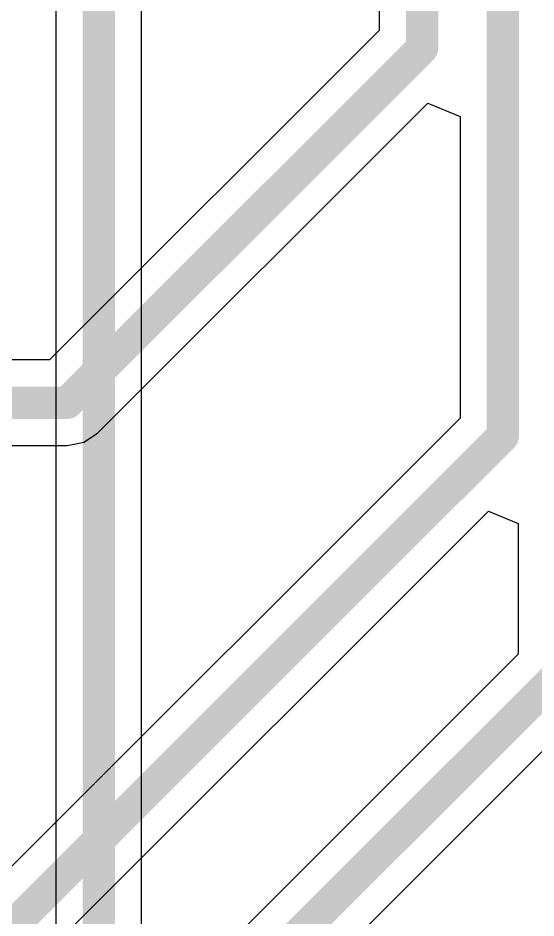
# Model space of a CAD drawing. Header units: inches. Extents: x 2.95 to 6.74, y 1.23 to 4.83.
# Drawn here: x 3.925 to 4.0852, y 2.4478 to 2.7264 of the extents above; entities that cross this region are included whole.
import ezdxf

# ---------------------------------------------------------------- set-up
doc = ezdxf.new("R2010")
doc.units = ezdxf.units.IN
doc.header["$MEASUREMENT"] = 0
doc.layers.add('Bottom Layer', color=5, linetype='Continuous')
doc.layers.add('Top Layer', color=1, linetype='Continuous')

msp = doc.modelspace()

# ---------------------------------------------------------------- linework, layer by layer
at = {"layer": 'Bottom Layer'}
for p, q in [((3.93675, 2.78987), (3.93675, 2.27671)), ((3.96325, 2.26549), (3.96325, 2.78438))]:
    msp.add_line(p, q, dxfattribs=at)
msp.add_lwpolyline([(3.95, 2.26, 0.01, 0.01, 0), (3.95, 2.78987, 0.01, 0.01, 0)], format="xyseb", dxfattribs=at)
at = {"layer": 'Top Layer'}
for p, q in [((4.03675, 2.95793), (4.03675, 2.72249)), ((4.03675, 2.72249), (3.93479, 2.62054)), ((3.94966, 2.59791), (4.05175, 2.7)), ((4.05175, 2.7), (4.06175, 2.69586)), ((4.06175, 2.69586), (4.06175, 2.60249)), ((3.93479, 2.62054), (3.81467, 2.62054)), ((4.06175, 2.60249), (3.65863, 2.19937)), ((3.94536, 2.59504), (3.94966, 2.59791)), ((3.81467, 2.59403), (3.94028, 2.59403)), ((3.94028, 2.59403), (3.94536, 2.59504)), ((3.68125, 2.18451), (4.07051, 2.57376)), ((4.07051, 2.57376), (4.07975, 2.56993)), ((4.07975, 2.56993), (4.07975, 2.52949)), ((4.07975, 2.52949), (3.95463, 2.40437)), ((3.97725, 2.38951), (4.10237, 2.51463))]:
    msp.add_line(p, q, dxfattribs=at)
for points in [[(4.05, 2.717, 0.01, 0.01, 0), (4.05, 3.478, 0.01, 0.01, 0)], [(4.075, 2.597, 0.01, 0.01, 0), (4.075, 3.338, 0.01, 0.01, 0)], [(3.94028, 2.60728, 0.01, 0.01, 0), (4.05, 2.717, 0.01, 0.01, 0)], [(3.79818, 2.60728, 0.01, 0.01, 0), (3.94028, 2.60728, 0.01, 0.01, 0)], [(3.668, 2.19, 0.01, 0.01, 0), (4.075, 2.597, 0.01, 0.01, 0)], [(3.964, 2.395, 0.01, 0.01, 0), (4.093, 2.524, 0.01, 0.01, 0)]]:
    msp.add_lwpolyline(points, format="xyseb", dxfattribs=at)
for points in [[(4.0475, 2.717, 0.005, 0.005, 1), (4.0525, 2.717, 0.005, 0.005, 1)], [(4.0475, 2.717, 0.005, 0.005, 1), (4.0525, 2.717, 0.005, 0.005, 1)], [(3.93778, 2.60728, 0.005, 0.005, 1), (3.94278, 2.60728, 0.005, 0.005, 1)], [(3.93778, 2.60728, 0.005, 0.005, 1), (3.94278, 2.60728, 0.005, 0.005, 1)], [(4.0725, 2.597, 0.005, 0.005, 1), (4.0775, 2.597, 0.005, 0.005, 1)], [(4.0725, 2.597, 0.005, 0.005, 1), (4.0775, 2.597, 0.005, 0.005, 1)]]:
    msp.add_lwpolyline(points, format="xyseb", close=True, dxfattribs=at)

doc.saveas('drawing.dxf')
